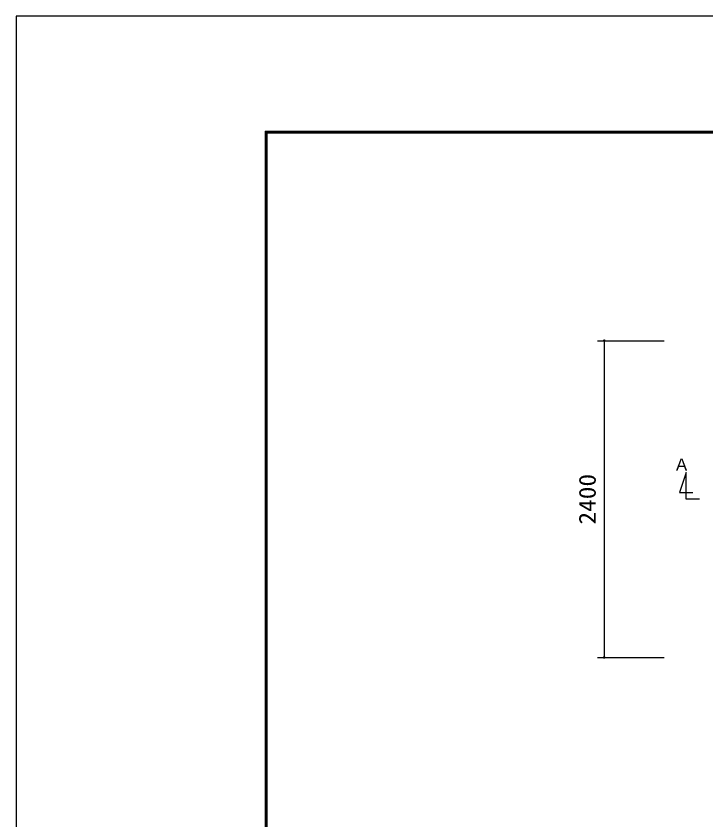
# Model space of a CAD drawing. Units: millimetres, scale not verified. Extents: x -14850 to 14850, y -10500 to 10500.
# Drawn here: x -14850 to -9624, y 4408 to 10500 of the extents above; entities that cross this region are included whole.
import ezdxf
from ezdxf.enums import TextEntityAlignment as Align

# ---------------------------------------------------------------- set-up
doc = ezdxf.new("R2010")
doc.units = ezdxf.units.MM
doc.header["$LTSCALE"] = 50
for name, color, linetype, lineweight in [('0-2_躯体', 3, 'Continuous', 25), ('0-3_製作', 5, 'Continuous', 25), ('0-7_図面枠', 7, 'Continuous', 25), ('0-8_Axis_waku', 7, 'Continuous', 25)]:
    doc.layers.add(name, color=color, linetype=linetype, lineweight=lineweight)
doc.styles.add('ＭＳ ゴシック', font='')
doc.styles.get('ＭＳ ゴシック').set_extended_font_data('MS Gothic')

msp = doc.modelspace()

# ---------------------------------------------------------------- linework, layer by layer
at = {"layer": '0-2_躯体'}
msp.add_lwpolyline([(-9672.99, 6839.84), (-9772.99, 6839.84), (-9772.99, 7039.84), (-9822.99, 6889.84), (-9722.99, 6889.84)], dxfattribs=at)
at = {"layer": '0-3_製作', "color": 2}
for p, q in [((-10444.81, 8039.84), (-9939.12, 8039.84)), ((-10394.81, 8039.84), (-10394.81, 5639.84)), ((-10444.81, 5639.84), (-9939.12, 5639.84))]:
    msp.add_line(p, q, dxfattribs=at)
at = {"layer": '0-3_製作'}
for points in [[(-10397.3, 8049.52), (-10404.81, 8039.84), (-10404.79, 8040.46)], [(-10397.3, 8049.52), (-10394.81, 8039.84), (-10404.81, 8039.84)], [(-10397.3, 8049.52), (-10404.79, 8040.46), (-10398.49, 8049.13)], [(-10398.49, 8049.13), (-10404.79, 8040.46), (-10404.63, 8041.71)], [(-10398.49, 8049.13), (-10404.63, 8041.71), (-10399.63, 8048.6)], [(-10399.63, 8048.6), (-10404.63, 8041.71), (-10404.32, 8042.93)], [(-10399.63, 8048.6), (-10404.32, 8042.93), (-10400.69, 8047.93)], [(-10400.69, 8047.93), (-10404.32, 8042.93), (-10403.86, 8044.09)], [(-10400.69, 8047.93), (-10403.86, 8044.09), (-10401.65, 8047.12)], [(-10401.65, 8047.12), (-10403.86, 8044.09), (-10403.25, 8045.19)], [(-10401.65, 8047.12), (-10403.25, 8045.19), (-10402.51, 8046.21)], [(-10396.06, 8049.76), (-10394.81, 8039.84), (-10397.3, 8049.52)], [(-10394.81, 8049.84), (-10394.81, 8039.84), (-10396.06, 8049.76)], [(-10394.18, 8049.82), (-10394.81, 8039.84), (-10394.81, 8049.84)], [(-10392.93, 8049.66), (-10394.81, 8039.84), (-10394.18, 8049.82)], [(-10391.72, 8049.35), (-10394.81, 8039.84), (-10392.93, 8049.66)], [(-10390.55, 8048.88), (-10394.81, 8039.84), (-10391.72, 8049.35)], [(-10389.45, 8048.28), (-10394.81, 8039.84), (-10390.55, 8048.88)], [(-10388.43, 8047.54), (-10394.81, 8039.84), (-10389.45, 8048.28)], [(-10388.43, 8047.54), (-10384.81, 8039.84), (-10394.81, 8039.84)], [(-10387.52, 8046.68), (-10384.81, 8039.84), (-10388.43, 8047.54)], [(-10386.72, 8045.71), (-10384.81, 8039.84), (-10387.52, 8046.68)], [(-10386.05, 8044.65), (-10384.81, 8039.84), (-10386.72, 8045.71)], [(-10385.51, 8043.52), (-10384.81, 8039.84), (-10386.05, 8044.65)], [(-10385.12, 8042.32), (-10384.81, 8039.84), (-10385.51, 8043.52)], [(-10384.89, 8041.09), (-10384.81, 8039.84), (-10385.12, 8042.32)], [(-10394.81, 8039.84), (-10404.73, 8038.58), (-10404.81, 8039.84)], [(-10394.81, 8039.84), (-10404.49, 8037.35), (-10404.73, 8038.58)], [(-10394.81, 8039.84), (-10404.11, 8036.15), (-10404.49, 8037.35)], [(-10394.81, 8039.84), (-10403.57, 8035.02), (-10404.11, 8036.15)], [(-10394.81, 8039.84), (-10402.9, 8033.96), (-10403.57, 8035.02)], [(-10394.81, 8039.84), (-10402.1, 8032.99), (-10402.9, 8033.96)], [(-10394.81, 8039.84), (-10401.18, 8032.13), (-10402.1, 8032.99)], [(-10394.81, 8039.84), (-10400.17, 8031.39), (-10401.18, 8032.13)], [(-10394.81, 8029.84), (-10400.17, 8031.39), (-10394.81, 8039.84)], [(-10394.81, 8029.84), (-10399.07, 8030.79), (-10400.17, 8031.39)], [(-10394.81, 8029.84), (-10397.9, 8030.32), (-10399.07, 8030.79)], [(-10394.81, 8029.84), (-10396.68, 8030.01), (-10397.9, 8030.32)], [(-10394.81, 8029.84), (-10395.44, 8029.86), (-10396.68, 8030.01)], [(-10384.81, 8039.84), (-10394.81, 8029.84), (-10394.81, 8039.84)], [(-10384.81, 8039.84), (-10393.56, 8029.91), (-10394.81, 8029.84)], [(-10384.81, 8039.84), (-10392.32, 8030.15), (-10393.56, 8029.91)], [(-10384.81, 8039.84), (-10391.13, 8030.54), (-10392.32, 8030.15)], [(-10384.83, 8039.21), (-10391.13, 8030.54), (-10384.81, 8039.84)], [(-10384.99, 8037.96), (-10391.13, 8030.54), (-10384.83, 8039.21)], [(-10384.99, 8037.96), (-10389.99, 8031.07), (-10391.13, 8030.54)], [(-10385.3, 8036.75), (-10389.99, 8031.07), (-10384.99, 8037.96)], [(-10385.3, 8036.75), (-10388.93, 8031.75), (-10389.99, 8031.07)], [(-10385.76, 8035.58), (-10388.93, 8031.75), (-10385.3, 8036.75)], [(-10385.76, 8035.58), (-10387.96, 8032.55), (-10388.93, 8031.75)], [(-10386.37, 8034.48), (-10387.96, 8032.55), (-10385.76, 8035.58)], [(-10386.37, 8034.48), (-10387.1, 8033.46), (-10387.96, 8032.55)], [(-10399.63, 5648.6), (-10404.81, 5639.84), (-10400.69, 5647.93)], [(-10399.63, 5648.6), (-10394.81, 5639.84), (-10404.81, 5639.84)], [(-10400.69, 5647.93), (-10404.81, 5639.84), (-10404.79, 5640.46)], [(-10394.81, 5639.84), (-10404.73, 5638.58), (-10404.81, 5639.84)], [(-10400.69, 5647.93), (-10404.79, 5640.46), (-10401.65, 5647.13)], [(-10401.65, 5647.13), (-10404.79, 5640.46), (-10404.63, 5641.71)], [(-10394.81, 5639.84), (-10404.49, 5637.35), (-10404.73, 5638.58)], [(-10401.65, 5647.13), (-10404.63, 5641.71), (-10402.51, 5646.21)], [(-10402.51, 5646.21), (-10404.63, 5641.71), (-10404.32, 5642.93)], [(-10394.81, 5639.84), (-10404.11, 5636.15), (-10404.49, 5637.35)], [(-10402.51, 5646.21), (-10404.32, 5642.93), (-10403.25, 5645.19)], [(-10403.25, 5645.19), (-10404.32, 5642.93), (-10403.86, 5644.09)], [(-10394.81, 5639.84), (-10403.57, 5635.02), (-10404.11, 5636.15)], [(-10394.81, 5639.84), (-10402.9, 5633.96), (-10403.57, 5635.02)], [(-10394.81, 5639.84), (-10402.1, 5632.99), (-10402.9, 5633.96)], [(-10394.81, 5639.84), (-10401.18, 5632.13), (-10402.1, 5632.99)], [(-10394.81, 5639.84), (-10400.17, 5631.39), (-10401.18, 5632.13)], [(-10394.81, 5639.84), (-10399.07, 5630.79), (-10400.17, 5631.39)], [(-10398.49, 5649.13), (-10394.81, 5639.84), (-10399.63, 5648.6)], [(-10394.81, 5629.84), (-10399.07, 5630.79), (-10394.81, 5639.84)], [(-10394.81, 5629.84), (-10397.9, 5630.32), (-10399.07, 5630.79)], [(-10397.3, 5649.52), (-10394.81, 5639.84), (-10398.49, 5649.13)], [(-10394.81, 5629.84), (-10396.68, 5630.01), (-10397.9, 5630.32)], [(-10396.06, 5649.76), (-10394.81, 5639.84), (-10397.3, 5649.52)], [(-10394.81, 5629.84), (-10395.44, 5629.86), (-10396.68, 5630.01)], [(-10394.81, 5649.84), (-10394.81, 5639.84), (-10396.06, 5649.76)], [(-10394.18, 5649.82), (-10394.81, 5639.84), (-10394.81, 5649.84)], [(-10392.93, 5649.66), (-10394.81, 5639.84), (-10394.18, 5649.82)], [(-10391.72, 5649.35), (-10394.81, 5639.84), (-10392.93, 5649.66)], [(-10390.55, 5648.88), (-10394.81, 5639.84), (-10391.72, 5649.35)], [(-10389.45, 5648.28), (-10394.81, 5639.84), (-10390.55, 5648.88)], [(-10389.45, 5648.28), (-10384.81, 5639.84), (-10394.81, 5639.84)], [(-10384.81, 5639.84), (-10394.81, 5629.84), (-10394.81, 5639.84)], [(-10384.81, 5639.84), (-10393.56, 5629.91), (-10394.81, 5629.84)], [(-10384.81, 5639.84), (-10392.32, 5630.15), (-10393.56, 5629.91)], [(-10384.81, 5639.84), (-10391.13, 5630.54), (-10392.32, 5630.15)], [(-10384.81, 5639.84), (-10389.99, 5631.07), (-10391.13, 5630.54)], [(-10384.81, 5639.84), (-10388.93, 5631.75), (-10389.99, 5631.07)], [(-10388.43, 5647.54), (-10384.81, 5639.84), (-10389.45, 5648.28)], [(-10384.83, 5639.21), (-10388.93, 5631.75), (-10384.81, 5639.84)], [(-10384.83, 5639.21), (-10387.96, 5632.55), (-10388.93, 5631.75)], [(-10387.52, 5646.68), (-10384.81, 5639.84), (-10388.43, 5647.54)], [(-10384.99, 5637.96), (-10387.96, 5632.55), (-10384.83, 5639.21)], [(-10384.99, 5637.96), (-10387.1, 5633.46), (-10387.96, 5632.55)], [(-10386.72, 5645.71), (-10384.81, 5639.84), (-10387.52, 5646.68)], [(-10385.3, 5636.75), (-10387.1, 5633.46), (-10384.99, 5637.96)], [(-10385.3, 5636.75), (-10386.37, 5634.48), (-10387.1, 5633.46)], [(-10386.05, 5644.65), (-10384.81, 5639.84), (-10386.72, 5645.71)], [(-10385.76, 5635.58), (-10386.37, 5634.48), (-10385.3, 5636.75)], [(-10385.51, 5643.52), (-10384.81, 5639.84), (-10386.05, 5644.65)], [(-10385.12, 5642.32), (-10384.81, 5639.84), (-10385.51, 5643.52)], [(-10384.89, 5641.09), (-10384.81, 5639.84), (-10385.12, 5642.32)]]:
    msp.add_solid(points, dxfattribs=at)
at = {"layer": '0-7_図面枠'}
msp.add_lwpolyline([(-14850, -10500), (14850, -10500), (14850, 10500), (-14850, 10500)], close=True, dxfattribs=at)
at = {"layer": '0-8_Axis_waku'}
for p, q in [((-12964, 9629), (14014, 9629)), ((-12964, 9629), (-12964, -9679.01)), ((-12963, 9628), (14013, 9628)), ((-12963, 9628), (-12963, -9678.01)), ((-12962, 9627), (14012, 9627)), ((-12962, 9627), (-12962, -9677.01)), ((-12961, 9626), (14011, 9626)), ((-12961, 9626), (-12961, -9676.01)), ((-12960, 9625), (14010, 9625)), ((-12960, 9625), (-12960, -9675.01)), ((-12959, 9624), (14009, 9624)), ((-12959, 9624), (-12959, -9674.01)), ((-12958, 9623), (14008, 9623)), ((-12958, 9623), (-12958, -9673.01)), ((-12957, 9622), (14007, 9622)), ((-12957, 9622), (-12957, -9672.01)), ((-12956, 9621), (14006, 9621)), ((-12956, 9621), (-12956, -9671.01)), ((-12955, 9620), (14005, 9620)), ((-12955, 9620), (-12955, -9670.01)), ((-12954, 9619), (14004, 9619)), ((-12954, 9619), (-12954, -9669.01)), ((-12953, 9618), (14003, 9618)), ((-12953, 9618), (-12953, -9668.01)), ((-12952, 9617), (14002, 9617)), ((-12952, 9617), (-12952, -9667.01)), ((-12951, 9616), (14001, 9616)), ((-12951, 9616), (-12951, -9666.01)), ((-12950, 9615), (14000, 9615)), ((-12950, 9615), (-12950, -9665))]:
    msp.add_line(p, q, dxfattribs=at)

# ---------------------------------------------------------------- texts
at = {"layer": '0-2_躯体', "color": 4, "style": 'ＭＳ ゴシック'}
msp.add_text('Ａ', height=91.79, dxfattribs=at).set_placement((-9870.38, 7027.31), align=Align.BOTTOM_LEFT)
at = {"layer": '0-3_製作', "color": 4, "style": 'ＭＳ ゴシック', "width": 1.1}
msp.add_text('2400', height=128.4, rotation=90, dxfattribs=at).set_placement((-10419.81, 6646.09), align=Align.BOTTOM_LEFT)

doc.saveas('drawing.dxf')
